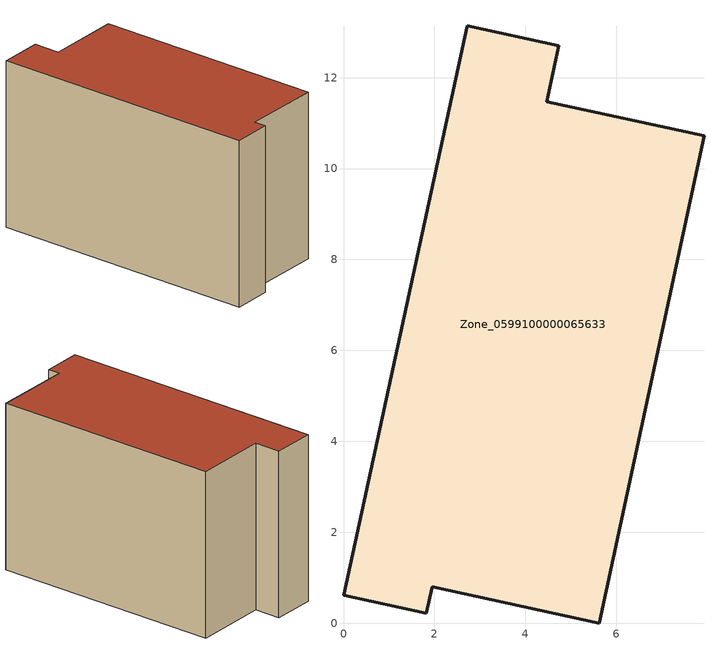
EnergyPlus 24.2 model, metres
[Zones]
Zone_0599100000065633
 floor ground (C_G): 1.82,0.22 0,0.61 2.72,13.14 4.73,12.7 4.47,11.47 7.93,10.72 5.62,0 1.95,0.8 z0
 wall outside (C_F): 0,0.61 1.82,0.22 1.95,0.8 5.62,0 7.93,10.72 4.47,11.47 4.73,12.7 2.72,13.14 0,0.61 z0:8.04
 roof outside (C_R): 4.73,12.7 2.72,13.14 0,0.61 1.82,0.22 1.95,0.8 5.62,0 7.93,10.72 4.47,11.47 z8.04
[BUILDING]
Pand.0599100000065633: North Axis=0; Terrain=City; Loads Convergence Tolerance Value=0.04; Temperature Convergence Tolerance Value=0.4; Solar Distribution=FullExterior; Maximum Number of Warmup Days=25; Minimum Number of Warmup Days=1
[Site:Location]
Rotterdam.The.Hague.AP_ZH_NLD Design_Conditions: Latitude=51.96; Longitude=4.45; Time Zone=1; Elevation=-4.5
[SITE:GROUNDTEMPERATURE:BUILDINGSURFACE]
18, 18, 18, 18, 18, 18, 18, 18, 18, 18, 18, 18
[MATERIAL] Thermal Absorptance=0.9; Solar Absorptance=0.7; Visible Absorptance=0.7
Name | Roughness | Thickness | Conductivity | Density | Specific Heat
G.TC.1975-1991 | MediumSmooth | 0.15 | 0.288461 | 540 | 1210
F.TC.1975-1991 | Rough | 0.3 | 0.230769 | 1920 | 840
R.TC.1975-1991 | MediumRough | 0.2 | 0.153846 | 1500 | 1000
[CONSTRUCTION]
C_G: G.TC.1975-1991
C_F: F.TC.1975-1991
C_R: R.TC.1975-1991
[ZONE]
Zone_0599100000065633: Type=1; Multiplier=1; Ceiling Height=Autocalculate; Volume=Autocalculate; Floor Area=autocalculate; Part of Total Floor Area=Yes
[ZONEINFILTRATION:DESIGNFLOWRATE]
Infil_Zone_0599100000065633: Zone or ZoneList or Space or SpaceList=Zone_0599100000065633; Schedule=AlwaysOn; Design Flow Rate Calculation Method=Flow/Area; Flow Rate per Floor Area=0.003; Constant Term Coefficient=1; Temperature Term Coefficient=0; Velocity Term Coefficient=0; Velocity Squared Term Coefficient=0
[HVACTEMPLATE:ZONE:IDEALLOADSAIRSYSTEM]
Zone_0599100000065633: Maximum Heating Supply Air Temperature=50; Minimum Cooling Supply Air Temperature=13; Maximum Heating Supply Air Humidity Ratio=0.0156; Minimum Cooling Supply Air Humidity Ratio=0.0077; Heating Limit=NoLimit; Cooling Limit=NoLimit; Dehumidification Control Type=ConstantSensibleHeatRatio; Cooling Sensible Heat Ratio=0.7; Dehumidification Setpoint=60; Humidification Control Type=None; Humidification Setpoint=30; Outdoor Air Method=None; Outdoor Air Flow Rate per Person=0.00944; Outdoor Air Flow Rate per Zone Floor Area=0; Outdoor Air Flow Rate per Zone=0; Demand Controlled Ventilation Type=None; Outdoor Air Economizer Type=NoEconomizer; Heat Recovery Type=None; Sensible Heat Recovery Effectiveness=0.7; Latent Heat Recovery Effectiveness=0.65
[ZONECONTROL:THERMOSTAT]
ThermostatControl_Zone_0599100000065633: Zone or ZoneList=Zone_0599100000065633; Control Type Schedule=DualSetpointControlType; Control 1=Thermostat_Zone_0599100000065633; Temperature Difference Between Cutout And Setpoint=0
[THERMOSTATSETPOINT:DUALSETPOINT]
Thermostat_Zone_0599100000065633: Heating Setpoint Temperature Schedule=HeatingSetpoint_Zone_0599100000065633; Cooling Setpoint Temperature Schedule=CoolingSetpoint_Zone_0599100000065633
[SCHEDULE:COMPACT]
HeatingSetpoint_Zone_0599100000065633: Through: 12/31, For: AllDays, Until: 24:00, 21
CoolingSetpoint_Zone_0599100000065633: Through: 12/31, For: AllDays, Until: 24:00, 24
DualSetpointControlType: Through: 12/31, For: AllDays, Until: 24:00, 4
AlwaysOn: Through: 12/31, For: AllDays, Until: 24:00, 1
